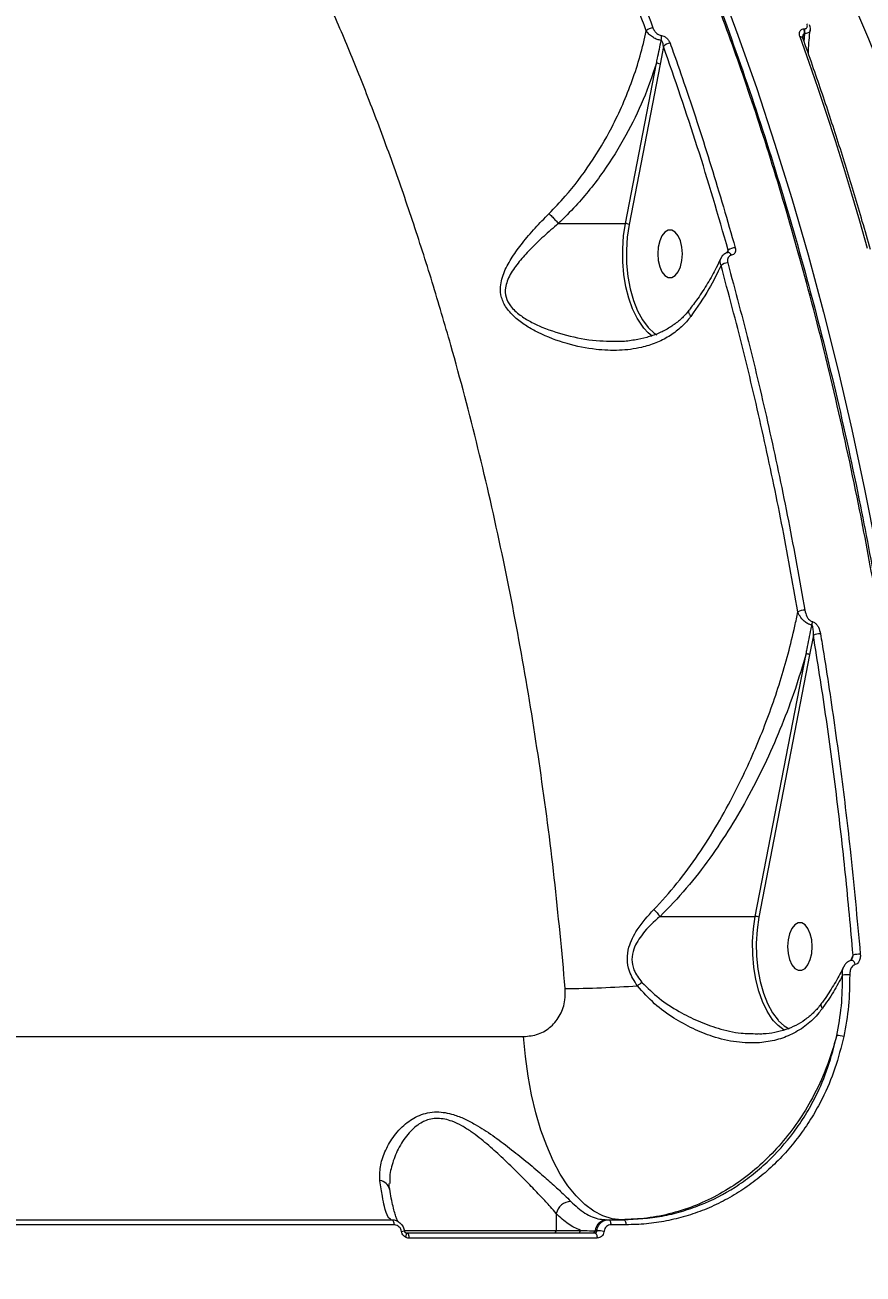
# Model space of a CAD drawing. Header units: millimetres. Extents: x -4688 to 6829, y -6350 to 4771.
# Drawn here: x 1403 to 1560.9, y 295.6 to 531 of the extents above; entities that cross this region are included whole.
import ezdxf

# ---------------------------------------------------------------- set-up
doc = ezdxf.new("R2010")
doc.units = ezdxf.units.MM
for name, color, linetype in [('DIKOM_ОБЪЕКТ', 7, 'Continuous'), ('DIKOM_РАЗМЕР_ЗОНА', 7, 'Continuous'), ('DIKOM_РАЗМЕР_ОБЪЕКТА', 7, 'Continuous')]:
    doc.layers.add(name, color=color, linetype=linetype)
doc.styles.add('style1', font='arial.ttf', dxfattribs={"width": 0.8})
doc.dimstyles.new('1-50', dxfattribs={"dimtxt": 300, "dimasz": 200, "dimexe": 100, "dimexo": 0, "dimgap": 100, "dimtad": 1, "dimtxsty": 'style1', "dimcen": 200, "dimclrd": 7, "dimclre": 7, "dimclrt": 7, "dimadec": 1, "dimazin": 2, "dimtfac": 1, "dimtmove": 0, "dimatfit": 2, "dimfxl": 0, "dimlwd": 25, "dimlwe": 18, "dimarcsym": 0})

# ---------------------------------------------------------------- blocks, each defined once
blk = doc.blocks.new('*D9')
at = {"layer": 'Defpoints', "color": 0, "transparency": 16777216}
for p in [(2285.35, 2926.08), (233.68, -3329.73), (5655.58, -3329.73)]:
    blk.add_point(p, dxfattribs=at)
at = {"layer": 'DIKOM_РАЗМЕР_ОБЪЕКТА', "color": 7, "lineweight": 18, "transparency": 16777216}
for p, q in [((2285.35, 2926.08), (5755.58, 2926.08)), ((233.68, -3329.73), (5755.58, -3329.73))]:
    blk.add_line(p, q, dxfattribs=at)
at = {"layer": 'DIKOM_РАЗМЕР_ОБЪЕКТА', "color": 7, "lineweight": 25, "transparency": 16777216}
blk.add_line((5655.58, 2726.08), (5655.58, -3129.73), dxfattribs=at)
at = {"layer": 'DIKOM_РАЗМЕР_ОБЪЕКТА', "color": 7, "transparency": 16777216}
for points in [[(5622.24, 2726.08), (5688.91, 2726.08), (5655.58, 2926.08)], [(5622.24, -3129.73), (5688.91, -3129.73), (5655.58, -3329.73)]]:
    blk.add_solid(points, dxfattribs=at)
at = {"layer": 'DIKOM_РАЗМЕР_ОБЪЕКТА', "color": 7, "transparency": 16777216, "insert": (5402.4, -130.27), "char_height": 300, "attachment_point": 5, "rotation": 90, "style": 'style1'}
blk.add_mtext('6250', dxfattribs=at)
blk = doc.blocks.new('*D10')
at = {"layer": 'Defpoints', "color": 0, "transparency": 16777216}
for p in [(2960.09, 4770.95), (741.18, -5330.34), (6729.08, -5330.34)]:
    blk.add_point(p, dxfattribs=at)
at = {"layer": 'DIKOM_РАЗМЕР_ЗОНА', "color": 7, "lineweight": 18, "transparency": 16777216}
for p, q in [((2960.09, 4770.95), (6829.08, 4770.95)), ((741.18, -5330.34), (6829.08, -5330.34))]:
    blk.add_line(p, q, dxfattribs=at)
at = {"layer": 'DIKOM_РАЗМЕР_ЗОНА', "color": 7, "lineweight": 25, "transparency": 16777216}
blk.add_line((6729.08, 4570.95), (6729.08, -5130.34), dxfattribs=at)
at = {"layer": 'DIKOM_РАЗМЕР_ЗОНА', "color": 7, "transparency": 16777216}
for points in [[(6695.74, 4570.95), (6762.41, 4570.95), (6729.08, 4770.95)], [(6695.74, -5130.34), (6762.41, -5130.34), (6729.08, -5330.34)]]:
    blk.add_solid(points, dxfattribs=at)
at = {"layer": 'DIKOM_РАЗМЕР_ЗОНА', "color": 7, "transparency": 16777216, "insert": (6475.9, -93.77), "char_height": 300, "attachment_point": 5, "rotation": 90, "style": 'style1'}
blk.add_mtext('10100', dxfattribs=at)
blk = doc.blocks.new('*D11')
at = {"layer": 'Defpoints', "color": 0, "transparency": 16777216}
for p in [(3703.08, 2652.76), (-3188.42, -47.63), (-3188.42, -4921.77)]:
    blk.add_point(p, dxfattribs=at)
at = {"layer": 'DIKOM_РАЗМЕР_ОБЪЕКТА', "color": 7, "lineweight": 18, "transparency": 16777216}
for p, q in [((3703.08, 2652.76), (3703.08, -5021.77)), ((-3188.42, -47.63), (-3188.42, -5021.77))]:
    blk.add_line(p, q, dxfattribs=at)
at = {"layer": 'DIKOM_РАЗМЕР_ОБЪЕКТА', "color": 7, "lineweight": 25, "transparency": 16777216}
blk.add_line((3503.08, -4921.77), (-2988.42, -4921.77), dxfattribs=at)
at = {"layer": 'DIKOM_РАЗМЕР_ОБЪЕКТА', "color": 7, "transparency": 16777216}
for points in [[(-2988.42, -4888.44), (-2988.42, -4955.11), (-3188.42, -4921.77)], [(3503.08, -4888.44), (3503.08, -4955.11), (3703.08, -4921.77)]]:
    blk.add_solid(points, dxfattribs=at)
at = {"layer": 'DIKOM_РАЗМЕР_ОБЪЕКТА', "color": 7, "transparency": 16777216, "insert": (4.08, -4668.6), "char_height": 300, "attachment_point": 5, "style": 'style1'}
blk.add_mtext('6900', dxfattribs=at)
blk = doc.blocks.new('*D12')
at = {"layer": 'Defpoints', "color": 0, "transparency": 16777216}
for p in [(4937.72, 2926.08), (-4688.42, -671.13), (4937.72, -6249.77)]:
    blk.add_point(p, dxfattribs=at)
at = {"layer": 'DIKOM_РАЗМЕР_ЗОНА', "color": 7, "lineweight": 18, "transparency": 16777216}
for p, q in [((4937.72, 2926.08), (4937.72, -6349.77)), ((-4688.42, -671.13), (-4688.42, -6349.77))]:
    blk.add_line(p, q, dxfattribs=at)
at = {"layer": 'DIKOM_РАЗМЕР_ЗОНА', "color": 7, "lineweight": 25, "transparency": 16777216}
blk.add_line((-4488.42, -6249.77), (4737.72, -6249.77), dxfattribs=at)
at = {"layer": 'DIKOM_РАЗМЕР_ЗОНА', "color": 7, "transparency": 16777216}
for points in [[(-4488.42, -6216.44), (-4488.42, -6283.11), (-4688.42, -6249.77)], [(4737.72, -6216.44), (4737.72, -6283.11), (4937.72, -6249.77)]]:
    blk.add_solid(points, dxfattribs=at)
at = {"layer": 'DIKOM_РАЗМЕР_ЗОНА', "color": 7, "transparency": 16777216, "insert": (124.65, -5996.6), "char_height": 300, "attachment_point": 5, "style": 'style1'}
blk.add_mtext('9650', dxfattribs=at)

msp = doc.modelspace()

# ---------------------------------------------------------------- linework, layer by layer
at = {"layer": 'DIKOM_ОБЪЕКТ', "color": 7, "linetype": 'Continuous', "lineweight": 15}
for p, q in [((1549.823, 530.272), (1549.912, 530.272)), ((1549.611, 528.507), (1549.607, 528.516)), ((1549.89, 529.372), (1549.696, 528.266)), ((1549.857, 527.814), (1549.979, 529.372)), ((1549.979, 529.372), (1549.89, 529.372)), ((1523.335, 526.975), (1522.697, 523.615)), ((1516.184, 493.573), (1522.027, 523.791)), ((1522.697, 523.615), (1516.854, 493.397)), ((1503.531, 493.573), (1516.184, 493.573)), ((1535.375, 488.095), (1535.566, 488.539)), ((1535.536, 488.106), (1535.524, 488.103)), ((1535.557, 488.055), (1535.559, 488.148)), ((1551.59, 415.989), (1550.891, 412.33)), ((1540.655, 363.032), (1550.222, 412.505)), ((1550.891, 412.33), (1541.325, 362.856)), ((1522.703, 363.032), (1540.655, 363.032)), ((1558.627, 354.691), (1559.077, 355.741)), ((1018.347, 340.368), (1497.005, 340.368)), ((1540.98, 340.924), (1541.209, 340.917)), ((1503.158, 307.018), (1503.158, 303.865)), ((1370.758, 305.865), (1472.137, 305.865)), ((1472.567, 304.906), (1371.104, 304.906)), ((1474.42, 303.865), (1503.158, 303.865)), ((1474.539, 303.782), (1474.545, 303.779)), ((1503.158, 303.865), (1507.688, 303.865)), ((1510.462, 303.782), (1510.79, 303.782)), ((1512.697, 305.865), (1512.976, 305.865)), ((1512.976, 305.865), (1515.808, 305.865)), ((1516.273, 304.906), (1513.439, 304.906)), ((1474.979, 303.365), (1510.39, 303.365)), ((1510.851, 302.4), (1475.411, 302.4))]:
    msp.add_line(p, q, dxfattribs=at)
at = {"layer": 'DIKOM_ОБЪЕКТ', "color": 7, "linetype": 'Continuous', "lineweight": 15, "flags": 128}
for points in [[(1533.707, 538.984), (1537.387, 529.109), (1540.918, 519.031), (1544.297, 508.758), (1547.521, 498.299), (1550.587, 487.663), (1553.493, 476.858), (1556.237, 465.895), (1558.815, 454.781), (1561.226, 443.527), (1563.468, 432.141), (1565.538, 420.635), (1567.436, 409.016), (1569.16, 397.295), (1570.707, 385.482), (1572.078, 373.587), (1573.27, 361.62), (1574.282, 349.59), (1575.115, 337.509), (1575.766, 325.386), (1576.236, 313.231), (1576.524, 301.055), (1576.631, 288.868)], [(1558.12, 537.349), (1561.97, 528.41), (1565.677, 519.248), (1569.239, 509.87), (1572.651, 500.286), (1575.912, 490.505), (1579.017, 480.535), (1581.965, 470.385), (1584.751, 460.066), (1587.374, 449.586), (1589.832, 438.957), (1592.121, 428.186), (1594.24, 417.285), (1596.187, 406.264), (1597.959, 395.132), (1599.556, 383.901), (1600.976, 372.58), (1602.218, 361.18), (1603.28, 349.713)], [(1561.817, 488.887), (1560.352, 494.017), (1558.851, 499.108), (1557.313, 504.157), (1555.74, 509.164), (1554.13, 514.128), (1552.485, 519.047), (1550.804, 523.922), (1549.089, 528.75)], [(1519.634, 473.897), (1519.378, 474.222), (1518.398, 475.733), (1517.542, 477.507), (1516.831, 479.506), (1516.278, 481.686), (1515.896, 484), (1515.693, 486.398), (1515.674, 488.828), (1515.839, 491.237), (1516.184, 493.573)], [(1516.854, 493.397), (1516.506, 491.004), (1516.353, 488.535), (1516.399, 486.05), (1516.642, 483.608), (1517.078, 481.27), (1517.695, 479.091), (1518.479, 477.123), (1519.41, 475.416), (1520.466, 474.009), (1520.554, 473.912)], [(1522.268, 487.865), (1522.362, 486.597), (1522.636, 485.432), (1523.068, 484.464), (1523.623, 483.772), (1524.256, 483.411), (1524.916, 483.411), (1525.549, 483.772), (1526.104, 484.464), (1526.536, 485.432), (1526.81, 486.597), (1526.904, 487.865), (1526.81, 489.133), (1526.536, 490.298), (1526.104, 491.266), (1525.549, 491.958), (1524.916, 492.319), (1524.256, 492.319), (1523.623, 491.958), (1523.068, 491.266), (1522.636, 490.298), (1522.362, 489.133), (1522.268, 487.865)], [(1536.173, 487.6), (1536.065, 487.795), (1535.938, 487.949), (1535.798, 488.056), (1535.654, 488.107), (1535.536, 488.106)], [(1521.22, 472.382), (1520.462, 473.007), (1519.634, 473.897)], [(1520.554, 473.912), (1521.621, 472.936), (1522.079, 472.623)], [(1544.105, 343.356), (1543.849, 343.681), (1542.869, 345.192), (1542.013, 346.966), (1541.302, 348.965), (1540.749, 351.145), (1540.367, 353.459), (1540.164, 355.857), (1540.145, 358.287), (1540.31, 360.696), (1540.655, 363.032)], [(1541.325, 362.856), (1540.976, 360.463), (1540.824, 357.994), (1540.87, 355.509), (1541.113, 353.068), (1541.549, 350.729), (1542.166, 348.55), (1542.95, 346.583), (1543.881, 344.875), (1544.937, 343.468), (1545.025, 343.371)], [(1546.739, 357.324), (1546.833, 356.057), (1547.107, 354.892), (1547.539, 353.924), (1548.094, 353.231), (1548.727, 352.87), (1549.387, 352.87), (1550.02, 353.231), (1550.575, 353.924), (1551.007, 354.892), (1551.281, 356.057), (1551.375, 357.324), (1551.281, 358.592), (1551.007, 359.757), (1550.575, 360.725), (1550.02, 361.418), (1549.387, 361.779), (1548.727, 361.779), (1548.094, 361.418), (1547.539, 360.725), (1547.107, 359.757), (1546.833, 358.592), (1546.739, 357.324)], [(1558.756, 354.753), (1558.811, 354.759), (1558.813, 354.76)], [(1546.092, 341.577), (1544.933, 342.466), (1544.105, 343.356)], [(1545.025, 343.371), (1546.092, 342.396), (1547.032, 341.815)], [(1515.467, 305.865), (1513.689, 306.048), (1511.928, 306.593), (1510.198, 307.497), (1508.517, 308.75), (1506.899, 310.342), (1505.359, 312.258), (1503.912, 314.48), (1502.57, 316.988), (1501.345, 319.76), (1500.249, 322.77), (1499.292, 325.99), (1498.482, 329.392), (1497.828, 332.944), (1497.334, 336.613), (1497.005, 340.368)], [(1472.137, 305.865), (1472.219, 305.847), (1472.298, 305.793), (1472.371, 305.705), (1472.435, 305.586), (1472.489, 305.442), (1472.529, 305.276), (1472.556, 305.095), (1472.567, 304.906)], [(1512.976, 305.865), (1513.064, 305.847), (1513.149, 305.793), (1513.227, 305.705), (1513.297, 305.586), (1513.354, 305.442), (1513.398, 305.276), (1513.427, 305.095), (1513.439, 304.906)], [(1515.808, 305.865), (1515.896, 305.847), (1515.982, 305.793), (1516.061, 305.705), (1516.13, 305.586), (1516.188, 305.442), (1516.232, 305.276), (1516.261, 305.095), (1516.273, 304.906)], [(1474.769, 303.425), (1474.822, 303.389), (1474.859, 303.328), (1474.879, 303.244), (1474.882, 303.138), (1474.868, 303.016), (1474.837, 302.879), (1474.79, 302.732), (1474.728, 302.58)], [(1474.979, 303.365), (1475.061, 303.347), (1475.141, 303.292), (1475.214, 303.204), (1475.279, 303.084), (1475.333, 302.939), (1475.374, 302.772), (1475.4, 302.59), (1475.411, 302.4)], [(1510.39, 303.365), (1510.478, 303.347), (1510.563, 303.292), (1510.641, 303.204), (1510.71, 303.084), (1510.768, 302.939), (1510.811, 302.772), (1510.84, 302.59), (1510.851, 302.4)]]:
    msp.add_lwpolyline(points, dxfattribs=at)
at = {"layer": 'DIKOM_ОБЪЕКТ', "color": 7, "linetype": 'Continuous', "lineweight": 15}
for centre, radius, start, end in [((1521.387, 528.694), 1.743, 90.82882, 136.85367), ((1548.109, 529.692), 1.809, 349.82255, 18.68963), ((1548.198, 529.692), 1.809, 349.82255, 18.68963), ((1520.847, 528.678), 2.138, 344.44123, 9.20084), ((1524.621, 525.813), 1.733, 90.47318, 137.88379), ((1549.169, 528.237), 0.52, 32.52571, 98.87557), ((1522.041, 522.481), 1.311, 59.98064, 90.60963), ((1516.198, 492.262), 1.311, 59.98022, 90.60973), ((1536.864, 487.018), 2, 89.96237, 130.49107), ((1535.475, 484.087), 2.063, 90.24337, 128.61025), ((1549.977, 417.766), 2.951, 89.80177, 116.1757), ((1549.24, 418.606), 2.185, 341.39123, 358.87055), ((1552.904, 413.321), 2.973, 89.53742, 116.21741), ((1550.235, 411.195), 1.311, 59.98064, 90.60963), ((1540.669, 361.721), 1.311, 59.98022, 90.60973), ((1560.397, 350.45), 5.453, 89.62729, 104.00598), ((1558.511, 353.837), 0.971, 5.82068, 71.87656), ((1558.019, 347.411), 4.608, 84.78681, 101.47162), ((1502.241, 595.259), 245.853, 270.60733, 273.77816), ((1547.688, 312.25), 47.707, 126.51842, 127.81074), ((1556.258, 337.598), 2.964, 69.21865, 95.06177), ((1469.683, 311.093), 2.148, 14.82615, 83.31702), ((1505.95, 306.455), 2.848, 91.08421, 168.61297), ((1473.653, 306.42), 2.788, 276.92189, 288.65641), ((1502.68, 303.843), 0.478, 272.93211, 2.65889), ((1507.21, 303.843), 0.478, 272.93211, 2.65889), ((1509.996, 303.834), 0.469, 272.33106, 353.63296), ((1512.793, 303.522), 2.345, 92.33106, 173.63296), ((1510.888, 297.62), 6.163, 78.21727, 90.9111)]:
    msp.add_arc(centre, radius, start, end, dxfattribs=at)
for points, knots in [([(1574.915, 288.868), (1574.886, 293.446), (1574.81, 305.662), (1574.147, 325.509), (1572.825, 347.473), (1570.982, 368.467), (1568.785, 387.782), (1566.217, 406.249), (1563.362, 423.697), (1559.856, 442.29), (1555.584, 461.92), (1550.585, 481.791), (1545.269, 500.418), (1539.903, 517.232), (1534.331, 533.008), (1528.663, 547.638), (1522.184, 562.929), (1514.807, 578.707), (1506.702, 594.245), (1498.51, 608.405), (1490.58, 620.822), (1482.633, 632.129), (1474.79, 642.29), (1466.191, 652.413), (1456.796, 662.315), (1446.888, 671.482), (1437.135, 679.37), (1427.915, 685.876), (1418.861, 691.335), (1412.051, 694.992), (1408.127, 696.655), (1407.183, 697.055)], [0, 0, 0, 0, 0.0243729, 0.065033, 0.1058148, 0.1420468, 0.1783649, 0.2110754, 0.243849, 0.2757945, 0.3164546, 0.3572364, 0.3934685, 0.4297866, 0.462497, 0.4952707, 0.5272162, 0.5678763, 0.6086581, 0.6448902, 0.6812082, 0.7139187, 0.7466924, 0.7786379, 0.8178327, 0.8571364, 0.8920338, 0.927008, 0.9584854, 0.9900192, 1, 1, 1, 1]), ([(1504.847, 349.42), (1504.198, 356.388), (1502.896, 370.347), (1500.179, 391.001), (1496.902, 411.403), (1493.003, 431.54), (1488.493, 451.354), (1484.011, 468.344), (1479.811, 482.585), (1476.077, 494.251), (1472.121, 505.671), (1468.071, 516.496), (1463.96, 526.724), (1459.806, 536.386), (1455.482, 545.792), (1451.084, 554.747), (1446.631, 563.251), (1441.075, 573.224), (1434.188, 584.581), (1426.056, 596.61), (1417.83, 607.538), (1409.802, 617.119), (1401.782, 625.714), (1393.898, 633.291), (1385.347, 640.62), (1376.105, 647.534), (1366.331, 653.717), (1356.655, 658.8), (1347.398, 662.74), (1338.315, 665.75), (1329.535, 667.908), (1320.16, 669.328), (1313.199, 669.989), (1309.124, 669.818), (1308.584, 669.795)], [0, 0, 0, 0, 0.0394028, 0.0789283, 0.1185295, 0.1582552, 0.1985289, 0.2389336, 0.2643273, 0.289721, 0.3152464, 0.3407718, 0.3640265, 0.3872813, 0.4106369, 0.4339925, 0.4559332, 0.477895, 0.515465, 0.5531409, 0.5878301, 0.6226026, 0.6543736, 0.6862083, 0.7170118, 0.7546435, 0.7923811, 0.8271267, 0.8619555, 0.8937774, 0.925663, 0.9565154, 0.9942409, 1, 1, 1, 1]), ([(1500.839, 604.157), (1502.684, 601.073), (1507.594, 592.86), (1515.053, 578.447), (1523.228, 561.083), (1530.854, 542.792), (1537.954, 523.677), (1544.503, 503.789), (1550.473, 483.228), (1555.837, 462.086), (1560.271, 441.792), (1563.892, 422.497), (1566.832, 404.316), (1569.344, 385.895), (1571.447, 367.061), (1573.117, 347.835), (1574.325, 328.251), (1575.095, 308.578), (1575.203, 295.434), (1575.258, 288.865)], [0, 0, 0, 0, 0.039643, 0.1055446, 0.1712391, 0.2369336, 0.3028351, 0.3688421, 0.4348492, 0.5007507, 0.5664452, 0.6196767, 0.6729632, 0.7262497, 0.7794812, 0.8345803, 0.8897406, 0.9449008, 1, 1, 1, 1]), ([(1520.115, 529.886), (1517.884, 535.818), (1513.415, 547.696), (1506.08, 564.656), (1498.32, 581.028), (1492.757, 591.26), (1489.972, 596.384)], [0, 0, 0, 0, 0.2482505, 0.4971902, 0.7482387, 1, 1, 1, 1]), ([(1491.15, 597.084), (1493.903, 592.022), (1499.417, 581.883), (1507.167, 565.567), (1514.562, 548.503), (1519.093, 536.465), (1521.362, 530.437)], [0, 0, 0, 0, 0.2482503, 0.4971899, 0.7482385, 1, 1, 1, 1]), ([(1501.783, 495.464), (1502.817, 496.533), (1505.635, 499.447), (1509.698, 504.849), (1513.197, 510.747), (1515.72, 516.036), (1517.509, 520.54), (1519.02, 525.168), (1519.749, 528.31), (1520.115, 529.886)], [0, 0, 0, 0, 0.112802, 0.3073762, 0.5062352, 0.6276293, 0.7498295, 0.8744993, 1, 1, 1, 1]), ([(1522.907, 528.104), (1522.655, 528.154), (1522.162, 528.251), (1521.395, 528.621), (1520.696, 529.129), (1520.295, 529.587), (1520.14, 529.844), (1520.115, 529.886)], [0, 0, 0, 0, 0.2233979, 0.4376682, 0.684978, 0.9488398, 1, 1, 1, 1]), ([(1521.362, 530.437), (1521.46, 530.228), (1521.632, 529.859), (1522.063, 529.422), (1522.507, 529.128), (1522.807, 529.056), (1522.958, 529.02)], [0, 0, 0, 0, 0.3292165, 0.5797724, 0.7886019, 1, 1, 1, 1]), ([(1549.089, 528.75), (1549.079, 528.779), (1549.007, 528.985), (1548.95, 529.341), (1549.018, 529.752), (1549.198, 530.042), (1549.463, 530.234), (1549.703, 530.259), (1549.823, 530.272)], [0, 0, 0, 0, 0.0392374, 0.287234, 0.4951935, 0.6709996, 0.8353028, 1, 1, 1, 1]), ([(1549.912, 530.272), (1549.99, 530.28), (1550.146, 530.296), (1550.317, 530.418), (1550.43, 530.604), (1550.47, 530.863), (1550.432, 531.087), (1550.386, 531.218), (1550.379, 531.238)], [0, 0, 0, 0, 0.1673343, 0.3344543, 0.509132, 0.7130655, 0.9577286, 1, 1, 1, 1]), ([(1551.001, 530.06), (1550.993, 529.988), (1550.975, 529.812), (1550.773, 529.597), (1550.444, 529.421), (1550.135, 529.389), (1549.979, 529.372)], [0, 0, 0, 0, 0.1875688, 0.4574283, 0.725844, 1, 1, 1, 1]), ([(1550.649, 525.581), (1550.652, 525.777), (1550.677, 527.256), (1550.851, 528.758), (1551.001, 530.06)], [0, 0, 0, 0, 0.132923, 1, 1, 1, 1]), ([(1551.017, 530.065), (1551.02, 530.077), (1551.071, 530.276), (1551.033, 530.605), (1550.916, 530.891), (1550.872, 530.997)], [0, 0, 0, 0, 0.0411972, 0.6436964, 1, 1, 1, 1]), ([(1522.027, 523.791), (1522.093, 524.103), (1522.396, 525.539), (1522.683, 526.978), (1522.907, 528.104)], [0, 0, 0, 0, 0.2174604, 1, 1, 1, 1]), ([(1523.335, 526.975), (1523.321, 527.134), (1523.296, 527.41), (1523.194, 527.756), (1523.083, 527.964), (1522.985, 528.069), (1522.93, 528.094), (1522.907, 528.104)], [0, 0, 0, 0, 0.3756096, 0.651688, 0.8444474, 0.9349251, 1, 1, 1, 1]), ([(1522.958, 529.02), (1523.116, 528.981), (1523.431, 528.904), (1523.897, 528.59), (1524.308, 528.157), (1524.52, 527.779), (1524.598, 527.57), (1524.606, 527.546)], [0, 0, 0, 0, 0.2147712, 0.4259281, 0.681714, 0.9641494, 1, 1, 1, 1]), ([(1524.606, 527.546), (1524.802, 526.998), (1525.78, 524.258), (1528.428, 516.614), (1532.413, 504.418), (1535.381, 494.154), (1536.866, 489.018)], [0, 0, 0, 0, 0.0441427, 0.2207211, 0.6100162, 1, 1, 1, 1]), ([(1549.621, 528.51), (1549.6, 528.56), (1549.546, 528.69), (1549.556, 528.804), (1549.555, 528.803), (1549.555, 528.803)], [0, 0, 0, 0, 0.3301392, 0.8493505, 1, 1, 1, 1]), ([(1549.89, 529.372), (1549.868, 529.369), (1549.825, 529.364), (1549.742, 529.306), (1549.655, 529.175), (1549.59, 528.996), (1549.57, 528.864), (1549.562, 528.811)], [0, 0, 0, 0, 0.1029862, 0.2045982, 0.4540525, 0.7780586, 1, 1, 1, 1]), ([(1562.327, 488.679), (1561.825, 490.449), (1560.368, 495.584), (1557.849, 503.966), (1554.723, 513.762), (1551.96, 521.929), (1550.22, 526.801), (1549.607, 528.516)], [0, 0, 0, 0, 0.12932343, 0.37504501, 0.62077718, 0.86651565, 1, 1, 1, 1]), ([(1535.566, 488.539), (1533.664, 495.095), (1529.854, 508.228), (1525.51, 520.72), (1523.335, 526.975)], [0, 0, 0, 0, 0.4992722, 1, 1, 1, 1]), ([(1522.027, 523.791), (1521.243, 521.499), (1519.662, 516.879), (1516.292, 510), (1512.079, 503.226), (1507.701, 497.682), (1504.64, 494.666), (1503.531, 493.573)], [0, 0, 0, 0, 0.2061847, 0.4154246, 0.6401059, 0.8695985, 1, 1, 1, 1]), ([(1528.494, 476.091), (1528.427, 476.002), (1527.825, 475.212), (1526.529, 473.836), (1524.377, 472.238), (1521.912, 471.011), (1518.801, 470.05), (1515.013, 469.571), (1510.276, 469.773), (1505.087, 470.828), (1500.716, 472.473), (1497.571, 474.215), (1495.474, 475.717), (1493.747, 477.519), (1492.724, 479.618), (1492.521, 482.003), (1493.295, 484.597), (1494.819, 487.306), (1496.796, 490.008), (1499.117, 492.74), (1500.891, 494.552), (1501.783, 495.464)], [0, 0, 0, 0, 0.0056302, 0.050195, 0.0960217, 0.143343, 0.1917784, 0.2623064, 0.3349975, 0.4257397, 0.519189, 0.5587289, 0.5987864, 0.6438233, 0.6799326, 0.7160762, 0.7691291, 0.823202, 0.8784525, 0.9388515, 1, 1, 1, 1]), ([(1501.783, 495.464), (1501.815, 495.434), (1502.04, 495.225), (1502.476, 494.79), (1503.062, 494.15), (1503.369, 493.767), (1503.523, 493.576)], [0, 0, 0, 0, 0.0544763, 0.3767164, 0.6883582, 1, 1, 1, 1]), ([(1503.523, 493.576), (1503.521, 493.575), (1502.582, 492.784), (1500.742, 491.171), (1498.276, 488.795), (1496.125, 486.421), (1494.433, 484.08), (1493.471, 481.803), (1493.55, 479.69), (1494.531, 477.845), (1496.231, 476.316), (1498.296, 475.052), (1501.41, 473.593), (1505.78, 472.252), (1510.344, 471.426), (1513.06, 471.432), (1513.907, 471.434)], [0, 0, 0, 0, 0.0001168, 0.0880551, 0.176917, 0.2541012, 0.3324658, 0.4043136, 0.4512805, 0.4981101, 0.5587023, 0.6142672, 0.6707834, 0.8029594, 0.9385384, 1, 1, 1, 1]), ([(1503.531, 493.573), (1503.53, 493.573), (1503.527, 493.573), (1503.524, 493.574), (1503.523, 493.575), (1503.523, 493.576)], [0, 0, 0, 0, 0.45060268, 0.82002123, 1, 1, 1, 1]), ([(1535.537, 488.095), (1535.506, 488.092), (1535.202, 488.063), (1534.711, 487.765), (1534.282, 487.348), (1534.192, 487.054), (1534.176, 487.003)], [0, 0, 0, 0, 0.0502522, 0.4928861, 0.9118482, 1, 1, 1, 1]), ([(1536.173, 487.6), (1536.046, 487.558), (1535.792, 487.475), (1535.534, 487.176), (1535.396, 486.779), (1535.401, 486.414), (1535.454, 486.199), (1535.467, 486.15)], [0, 0, 0, 0, 0.2210992, 0.4418507, 0.6744982, 0.9251297, 1, 1, 1, 1]), ([(1535.473, 488.066), (1535.492, 488.111), (1535.543, 488.235), (1535.563, 488.4), (1535.565, 488.513), (1535.566, 488.539)], [0, 0, 0, 0, 0.3054875, 0.8404971, 1, 1, 1, 1]), ([(1536.866, 489.018), (1536.878, 488.97), (1536.93, 488.762), (1536.938, 488.407), (1536.805, 488.018), (1536.55, 487.724), (1536.299, 487.641), (1536.173, 487.6)], [0, 0, 0, 0, 0.07334, 0.3225289, 0.5550505, 0.7773837, 1, 1, 1, 1]), ([(1534.126, 487.013), (1533.858, 486.421), (1533.147, 484.854), (1531.697, 482.32), (1529.991, 479.647), (1528.717, 477.981), (1528.161, 477.254)], [0, 0, 0, 0, 0.1798302, 0.4760296, 0.7716145, 1, 1, 1, 1]), ([(1534.188, 485.699), (1533.47, 484.21), (1531.901, 480.954), (1529.692, 477.802), (1528.494, 476.091)], [0, 0, 0, 0, 0.4574472, 1, 1, 1, 1]), ([(1534.188, 485.699), (1534.162, 485.77), (1534.052, 486.077), (1533.989, 486.548), (1534.123, 486.865), (1534.177, 486.992)], [0, 0, 0, 0, 0.151705, 0.6599807, 1, 1, 1, 1]), ([(1548.675, 420.414), (1547.678, 425.993), (1545.683, 437.16), (1542.217, 453.608), (1538.433, 469.85), (1535.604, 480.413), (1534.188, 485.699)], [0, 0, 0, 0, 0.248874, 0.4981941, 0.7488692, 1, 1, 1, 1]), ([(1535.467, 486.15), (1536.873, 480.9), (1539.689, 470.389), (1543.475, 454.164), (1546.963, 437.632), (1548.979, 426.359), (1549.987, 420.717)], [0, 0, 0, 0, 0.2488739, 0.4981939, 0.748869, 1, 1, 1, 1]), ([(1528.153, 477.278), (1527.916, 476.97), (1527.269, 476.127), (1525.967, 474.969), (1524.27, 473.782), (1522.338, 472.815), (1520.205, 472.088), (1517.868, 471.581), (1515.751, 471.32), (1514.392, 471.336), (1513.901, 471.341)], [0, 0, 0, 0, 0.0728155, 0.1989533, 0.3318479, 0.4697349, 0.6117471, 0.7560935, 0.9118785, 1, 1, 1, 1]), ([(1528.494, 476.091), (1528.473, 476.121), (1528.336, 476.311), (1528.145, 476.663), (1528.054, 477.046), (1528.162, 477.182), (1528.206, 477.238)], [0, 0, 0, 0, 0.0592118, 0.3796786, 0.7481096, 1, 1, 1, 1]), ([(1521.525, 364.333), (1521.694, 364.507), (1523.41, 366.276), (1526.491, 369.866), (1530.444, 375.345), (1533.992, 381.102), (1537.86, 388.302), (1541.81, 397.021), (1545.465, 407.291), (1547.581, 415.137), (1548.489, 419.516), (1548.675, 420.414)], [0, 0, 0, 0, 0.0115185, 0.1169982, 0.2229803, 0.3292411, 0.4351023, 0.6083265, 0.7820041, 0.9552829, 1, 1, 1, 1]), ([(1551.311, 417.909), (1551.264, 417.917), (1551.046, 417.958), (1550.602, 418.12), (1549.992, 418.506), (1549.325, 419.163), (1548.893, 419.844), (1548.719, 420.299), (1548.675, 420.414)], [0, 0, 0, 0, 0.0398493, 0.1864879, 0.3714887, 0.5855176, 0.8948738, 1, 1, 1, 1]), ([(1549.987, 420.717), (1550.085, 420.323), (1550.23, 419.738), (1550.653, 419.078), (1550.998, 418.743), (1551.265, 418.601), (1551.397, 418.569), (1551.425, 418.563)], [0, 0, 0, 0, 0.4456086, 0.6623372, 0.8364855, 0.9657331, 1, 1, 1, 1]), ([(1550.222, 412.505), (1550.286, 412.817), (1550.609, 414.378), (1550.97, 416.181), (1551.264, 417.67), (1551.311, 417.909)], [0, 0, 0, 0, 0.1735, 0.8675042, 1, 1, 1, 1]), ([(1551.59, 415.989), (1551.598, 416.33), (1551.609, 416.828), (1551.533, 417.417), (1551.458, 417.703), (1551.386, 417.838), (1551.344, 417.887), (1551.321, 417.902), (1551.311, 417.909)], [0, 0, 0, 0, 0.5066022, 0.7402859, 0.8952757, 0.9534653, 0.9811191, 1, 1, 1, 1]), ([(1551.425, 418.563), (1551.455, 418.556), (1551.592, 418.522), (1551.871, 418.372), (1552.234, 418.017), (1552.678, 417.321), (1552.828, 416.704), (1552.928, 416.294)], [0, 0, 0, 0, 0.0349369, 0.1620442, 0.3362758, 0.5591676, 1, 1, 1, 1]), ([(1559.077, 355.741), (1558.62, 360.816), (1557.704, 370.972), (1555.957, 386.091), (1553.959, 401.129), (1552.38, 411.033), (1551.59, 415.989)], [0, 0, 0, 0, 0.2491442, 0.4986282, 0.7491414, 1, 1, 1, 1]), ([(1552.928, 416.294), (1553.032, 415.659), (1553.555, 412.484), (1554.858, 404.193), (1556.674, 391.322), (1558.736, 374.389), (1559.825, 362.516), (1560.432, 355.903)], [0, 0, 0, 0, 0.0321659, 0.1608352, 0.4182088, 0.675957, 1, 1, 1, 1]), ([(1550.222, 412.505), (1549.551, 410.258), (1548.207, 405.753), (1545.692, 399.042), (1542.804, 392.38), (1539.565, 385.943), (1536.006, 379.778), (1532.093, 373.903), (1527.738, 368.196), (1524.388, 364.76), (1522.703, 363.032)], [0, 0, 0, 0, 0.1254826, 0.251489, 0.3791571, 0.5074248, 0.6281938, 0.749669, 0.8740799, 1, 1, 1, 1]), ([(1518.441, 349.94), (1517.865, 350.834), (1516.867, 352.381), (1516.416, 354.972), (1516.734, 357.09), (1517.467, 358.926), (1518.887, 361.41), (1520.416, 363.104), (1521.525, 364.333)], [0, 0, 0, 0, 0.191457, 0.3312427, 0.4704843, 0.5823749, 0.6969281, 1, 1, 1, 1]), ([(1522.694, 363.035), (1522.693, 363.034), (1521.511, 362.013), (1519.986, 360.54), (1518.451, 358.382), (1517.658, 356.805), (1517.275, 354.94), (1517.725, 352.645), (1518.717, 351.35), (1519.299, 350.59)], [0, 0, 0, 0, 0.00031684, 0.31687839, 0.42946842, 0.5444433, 0.67832713, 0.81138154, 1, 1, 1, 1]), ([(1521.525, 364.333), (1521.555, 364.303), (1521.77, 364.086), (1522.202, 363.628), (1522.522, 363.242), (1522.694, 363.035)], [0, 0, 0, 0, 0.0699762, 0.5005593, 1, 1, 1, 1]), ([(1522.703, 363.032), (1522.701, 363.032), (1522.699, 363.032), (1522.696, 363.033), (1522.695, 363.035), (1522.694, 363.035)], [0, 0, 0, 0, 0.4581909, 0.8321718, 1, 1, 1, 1]), ([(1558.837, 354.929), (1558.862, 354.984), (1558.967, 355.211), (1559.031, 355.488), (1559.071, 355.704), (1559.077, 355.741)], [0, 0, 0, 0, 0.21035758, 0.8681718, 1, 1, 1, 1]), ([(1560.432, 355.903), (1560.436, 355.849), (1560.458, 355.523), (1560.397, 354.981), (1560.153, 354.428), (1559.842, 354.073), (1559.599, 353.981), (1559.477, 353.935)], [0, 0, 0, 0, 0.0639347, 0.38859056, 0.64558694, 0.82229867, 1, 1, 1, 1]), ([(1557.253, 353.489), (1557.096, 353.153), (1556.497, 351.875), (1555.168, 349.662), (1553.938, 347.712), (1553.178, 346.726), (1553.121, 346.652)], [0, 0, 0, 0, 0.1461948, 0.5558094, 0.9665447, 1, 1, 1, 1]), ([(1557.102, 351.927), (1557.066, 352.319), (1557.012, 352.888), (1557.248, 353.323), (1557.321, 353.457)], [0, 0, 0, 0, 0.6894822, 1, 1, 1, 1]), ([(1558.759, 354.743), (1558.561, 354.68), (1558.144, 354.548), (1557.639, 354.101), (1557.417, 353.709), (1557.306, 353.514)], [0, 0, 0, 0, 0.3149544, 0.6596007, 1, 1, 1, 1]), ([(1559.477, 353.935), (1559.35, 353.887), (1559.097, 353.791), (1558.768, 353.414), (1558.49, 352.823), (1558.456, 352.293), (1558.437, 352)], [0, 0, 0, 0, 0.18490529, 0.36859698, 0.65009056, 1, 1, 1, 1]), ([(1558.84, 354.928), (1558.824, 354.889), (1558.791, 354.811), (1558.736, 354.75), (1558.732, 354.747), (1558.73, 354.745)], [0, 0, 0, 0, 0.3525363, 0.7242187, 1, 1, 1, 1]), ([(1557.102, 351.927), (1556.544, 350.881), (1555.422, 348.779), (1554.003, 346.727), (1553.291, 345.697)], [0, 0, 0, 0, 0.4978629, 1, 1, 1, 1]), ([(1555.996, 340.551), (1556.337, 342.404), (1557.024, 346.137), (1557.076, 349.988), (1557.102, 351.927)], [0, 0, 0, 0, 0.4964823, 1, 1, 1, 1]), ([(1558.437, 352), (1558.412, 350.046), (1558.361, 346.109), (1557.661, 342.291), (1557.309, 340.369)], [0, 0, 0, 0, 0.4964926, 1, 1, 1, 1]), ([(1497.005, 340.368), (1497.948, 340.464), (1499.821, 340.656), (1502.245, 342.166), (1504.011, 344.407), (1504.889, 346.971), (1504.86, 348.699), (1504.847, 349.42)], [0, 0, 0, 0, 0.2180193, 0.4332374, 0.6437892, 0.8514366, 1, 1, 1, 1]), ([(1553.291, 345.697), (1553.071, 345.406), (1552.19, 344.243), (1550.349, 342.47), (1547.641, 340.767), (1544.634, 339.656), (1541.131, 339.077), (1537.062, 339.22), (1532.831, 340.211), (1528.863, 341.801), (1525.188, 343.857), (1521.54, 346.464), (1519.485, 348.77), (1518.441, 349.94)], [0, 0, 0, 0, 0.0275951, 0.110612, 0.1968375, 0.2795709, 0.3647249, 0.4761302, 0.5919431, 0.68766, 0.7854565, 0.8910814, 1, 1, 1, 1]), ([(1519.299, 350.59), (1520.341, 349.558), (1522.46, 347.459), (1526.122, 345.131), (1529.862, 343.238), (1533.789, 341.828), (1537.548, 340.926), (1539.986, 340.925), (1540.98, 340.924)], [0, 0, 0, 0, 0.1756951, 0.3573974, 0.5191397, 0.6838543, 0.8710507, 1, 1, 1, 1]), ([(1553.111, 346.671), (1553.024, 346.54), (1552.56, 345.843), (1551.524, 344.77), (1550.002, 343.476), (1548.278, 342.43), (1546.381, 341.625), (1544.316, 341.097), (1542.574, 340.841), (1541.508, 340.859), (1541.203, 340.864)], [0, 0, 0, 0, 0.0321683, 0.1722222, 0.3168697, 0.4658232, 0.6178116, 0.7740188, 0.9354042, 1, 1, 1, 1]), ([(1553.291, 345.697), (1553.274, 345.725), (1553.222, 345.812), (1553.096, 346.065), (1553.002, 346.401), (1553.107, 346.569), (1553.154, 346.643)], [0, 0, 0, 0, 0.0695352, 0.2150026, 0.6525949, 1, 1, 1, 1]), ([(1555.996, 340.551), (1555.388, 338.511), (1554.172, 334.431), (1551.629, 329.023), (1548.735, 324.269), (1545.577, 320.166), (1542.043, 316.489), (1538.16, 313.304), (1533.986, 310.636), (1529.576, 308.516), (1524.979, 307.007), (1520.259, 306.048), (1517.063, 305.926), (1515.467, 305.865)], [0, 0, 0, 0, 0.1033753, 0.2067505, 0.294607, 0.3827354, 0.4705918, 0.5587486, 0.6471803, 0.7353371, 0.8234665, 0.9118705, 1, 1, 1, 1]), ([(1515.808, 305.865), (1518.247, 305.991), (1521.937, 306.182), (1526.741, 307.372), (1531.422, 308.979), (1535.873, 311.269), (1539.981, 314.166), (1543.821, 317.455), (1547.236, 321.296), (1550.139, 325.587), (1552.376, 329.636), (1554.503, 334.583), (1555.496, 338.551), (1555.996, 340.551)], [0, 0, 0, 0, 0.1312176, 0.1985366, 0.2663506, 0.3975679, 0.4649063, 0.5327453, 0.6634786, 0.7305666, 0.7981511, 0.8982446, 1, 1, 1, 1]), ([(1557.309, 340.369), (1556.806, 338.358), (1555.79, 334.301), (1553.638, 329.284), (1551.379, 325.18), (1549.178, 321.896), (1546.693, 318.811), (1543.965, 315.992), (1541.035, 313.471), (1537.916, 311.247), (1534.585, 309.313), (1531.111, 307.719), (1527.541, 306.476), (1523.887, 305.584), (1520.121, 305.013), (1517.559, 304.942), (1516.273, 304.906)], [0, 0, 0, 0, 0.10012, 0.2018927, 0.2670866, 0.3327346, 0.3998168, 0.4673953, 0.5327955, 0.5986549, 0.6659611, 0.7337666, 0.7991438, 0.8649761, 0.9322411, 1, 1, 1, 1]), ([(1469.933, 313.226), (1469.906, 314.086), (1469.851, 315.834), (1470.755, 318.642), (1472.313, 321.447), (1474.478, 323.892), (1476.821, 325.41), (1478.903, 326.063), (1481.049, 326.28), (1483.451, 325.863), (1485.877, 324.91), (1488.37, 323.606), (1491.228, 321.736), (1494.409, 319.351), (1497.5, 316.851), (1500.298, 314.481), (1502.733, 312.338), (1504.606, 310.62), (1505.509, 309.698), (1505.896, 309.303)], [0, 0, 0, 0, 0.0747582, 0.1519095, 0.2273908, 0.3051764, 0.3688496, 0.4010394, 0.4343296, 0.4904571, 0.5278011, 0.5660845, 0.6301027, 0.6957657, 0.7637287, 0.8332237, 0.8928272, 0.9540615, 1, 1, 1, 1]), ([(1503.158, 307.018), (1502.8, 307.438), (1501.972, 308.41), (1500.279, 310.23), (1498.115, 312.484), (1495.609, 315.013), (1492.904, 317.636), (1490.088, 320.18), (1487.602, 322.16), (1485.383, 323.576), (1483.279, 324.596), (1480.774, 325.141), (1478.933, 324.729), (1477.209, 323.915), (1475.461, 322.496), (1473.636, 319.916), (1472.378, 316.98), (1471.723, 314.509), (1471.771, 313.147), (1471.786, 312.706)], [0, 0, 0, 0, 0.0486204, 0.1123769, 0.1778115, 0.2506882, 0.3250565, 0.3924983, 0.4613127, 0.4989717, 0.5375295, 0.592005, 0.645815, 0.6555367, 0.7197679, 0.7990805, 0.8810349, 0.9614446, 1, 1, 1, 1]), ([(1472.063, 305.865), (1471.848, 305.982), (1471.412, 306.218), (1470.848, 307.955), (1470.35, 310.281), (1470.079, 312.192), (1469.933, 313.226)], [0, 0, 0, 0, 0.2848617, 0.5777505, 0.7715673, 1, 1, 1, 1]), ([(1471.766, 311.63), (1471.736, 311.742), (1471.652, 312.063), (1471.678, 312.451), (1471.694, 312.705)], [0, 0, 0, 0, 0.3469829, 1, 1, 1, 1]), ([(1473.364, 305.445), (1473.362, 305.448), (1473.356, 305.455), (1473.203, 305.733), (1472.982, 306.282), (1472.701, 307.157), (1472.392, 308.366), (1472.076, 309.845), (1471.873, 311.056), (1471.774, 311.645)], [0, 0, 0, 0, 0.07786254, 0.20033563, 0.34035849, 0.49578832, 0.66236479, 0.83569716, 1, 1, 1, 1]), ([(1505.896, 309.303), (1506.765, 308.503), (1508.527, 306.88), (1510.849, 305.977), (1512.251, 305.892), (1512.697, 305.865)], [0, 0, 0, 0, 0.3984801, 0.8085148, 1, 1, 1, 1]), ([(1507.688, 303.865), (1506.918, 304.209), (1505.364, 304.904), (1503.898, 306.309), (1503.158, 307.018)], [0, 0, 0, 0, 0.4956378, 1, 1, 1, 1]), ([(1472.137, 305.865), (1472.221, 305.862), (1472.574, 305.851), (1473.177, 305.674), (1473.836, 305.212), (1474.333, 304.565), (1474.47, 304.044), (1474.539, 303.782)], [0, 0, 0, 0, 0.0748908, 0.3151648, 0.5451327, 0.7714954, 1, 1, 1, 1]), ([(1473.989, 303.653), (1473.948, 303.811), (1473.866, 304.126), (1473.57, 304.515), (1473.18, 304.792), (1472.824, 304.897), (1472.616, 304.904), (1472.567, 304.906)], [0, 0, 0, 0, 0.2249539, 0.4495811, 0.6803277, 0.9238133, 1, 1, 1, 1]), ([(1474.728, 302.58), (1474.621, 302.652), (1474.388, 302.81), (1474.113, 303.182), (1474.03, 303.496), (1473.989, 303.653)], [0, 0, 0, 0, 0.29862259, 0.6490483, 1, 1, 1, 1]), ([(1474.788, 303.419), (1474.777, 303.425), (1474.727, 303.449), (1474.646, 303.528), (1474.573, 303.659), (1474.545, 303.764), (1474.54, 303.82), (1474.539, 303.832)], [0, 0, 0, 0, 0.1039383, 0.4756603, 0.7277, 0.9388842, 1, 1, 1, 1]), ([(1507.688, 303.865), (1507.829, 303.857), (1508.534, 303.817), (1509.473, 303.786), (1510.249, 303.783), (1510.462, 303.782)], [0, 0, 0, 0, 0.1536566, 0.7682989, 1, 1, 1, 1]), ([(1510.39, 303.365), (1510.438, 303.371), (1510.533, 303.382), (1510.656, 303.468), (1510.747, 303.595), (1510.782, 303.709), (1510.789, 303.773), (1510.79, 303.782)], [0, 0, 0, 0, 0.2402524, 0.48115126, 0.7222767, 0.96285597, 1, 1, 1, 1]), ([(1510.79, 303.782), (1510.796, 303.824), (1510.846, 304.142), (1511.052, 304.714), (1511.554, 305.35), (1512.221, 305.782), (1512.724, 305.837), (1512.976, 305.865)], [0, 0, 0, 0, 0.0371036, 0.2779664, 0.518759, 0.7593438, 1, 1, 1, 1]), ([(1512.146, 303.653), (1512.142, 303.627), (1512.114, 303.436), (1511.993, 303.092), (1511.696, 302.71), (1511.301, 302.45), (1511.001, 302.416), (1510.851, 302.4)], [0, 0, 0, 0, 0.0372896, 0.2782363, 0.5190458, 0.7595575, 1, 1, 1, 1]), ([(1513.439, 304.906), (1513.289, 304.889), (1512.99, 304.856), (1512.595, 304.596), (1512.299, 304.213), (1512.178, 303.87), (1512.15, 303.678), (1512.146, 303.653)], [0, 0, 0, 0, 0.2404748, 0.4810174, 0.7218885, 0.9628789, 1, 1, 1, 1]), ([(1475.411, 302.4), (1475.343, 302.402), (1475.108, 302.411), (1474.886, 302.51), (1474.728, 302.58)], [0, 0, 0, 0, 0.2879215, 1, 1, 1, 1]), ([(1474.769, 303.425), (1474.818, 303.402), (1474.888, 303.369), (1474.958, 303.366), (1474.979, 303.365)], [0, 0, 0, 0, 0.7053791, 1, 1, 1, 1])]:
    msp.add_open_spline(points, degree=3, knots=knots, dxfattribs=at)

# ---------------------------------------------------------------- dimensions: what is measured, and where the dimension line sits
at = {"layer": 'DIKOM_РАЗМЕР_ЗОНА'}
dim = msp.add_linear_dim(base=(6729.076, -5330.338), p1=(2960.09, 4770.953), p2=(741.185, -5330.338), angle=90, text='10100', dimstyle='1-50', dxfattribs=at)
dim.commit()
dim.dimension.update_dxf_attribs({"geometry": '*D10', "text_midpoint": (6729.076, -93.775), "dimtype": 160})
dim = msp.add_linear_dim(base=(4937.725, -6249.775), p1=(-4688.422, -671.127), p2=(4937.725, 2926.075), text='9650', dimstyle='1-50', dxfattribs=at)
dim.commit()
dim.dimension.update_dxf_attribs({"geometry": '*D12', "text_midpoint": (124.651, -6249.775), "dimtype": 160})
at = {"layer": 'DIKOM_РАЗМЕР_ОБЪЕКТА'}
dim = msp.add_linear_dim(base=(5655.576, -3329.729), p1=(2285.35, 2926.075), p2=(233.685, -3329.729), angle=90, text='6250', dimstyle='1-50', dxfattribs=at)
dim.commit()
dim.dimension.update_dxf_attribs({"geometry": '*D9', "text_midpoint": (5655.576, -130.275), "dimtype": 160})
dim = msp.add_linear_dim(base=(-3188.422, -4921.775), p1=(3703.085, 2652.764), p2=(-3188.422, -47.627), text='6900', dimstyle='1-50', dxfattribs=at)
dim.commit()
dim.dimension.update_dxf_attribs({"geometry": '*D11', "text_midpoint": (4.076, -4921.775), "dimtype": 160})

doc.saveas('drawing.dxf')
